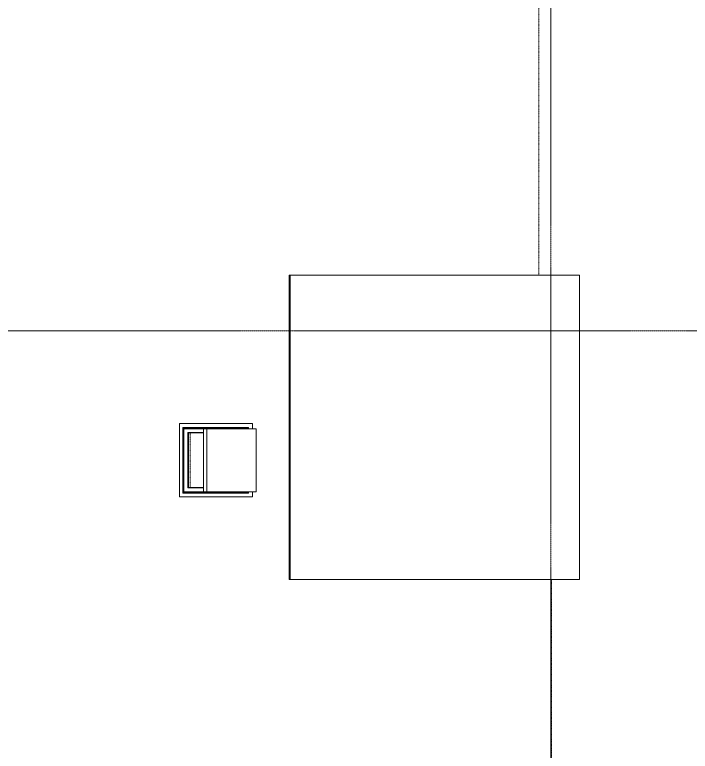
# Model space of a CAD drawing. Header units: inches. Extents: x -4218 to -1830, y 9757 to 12359.
# Drawn here: x -3715.7 to -3420.4, y 11351.4 to 11673.3 of the extents above; entities that cross this region are included whole.
import ezdxf

# ---------------------------------------------------------------- set-up
doc = ezdxf.new("R2010")
doc.units = ezdxf.units.IN
doc.header["$MEASUREMENT"] = 0
doc.linetypes.add('Dash 1_16_', pattern=[0.125, 0.0625, -0.0625])
doc.linetypes.add('Grid Line 1_2_', pattern=[0.875, 0.5, -0.125, 0.125, -0.125])
for name, color, linetype, lineweight in [('A-FLOR-4', 7, 'Dash 1_16_', 9), ('A-GENM', 5, 'Continuous', 9), ('A-ROOF-3', 7, 'Dash 1_16_', 9), ('A-ROOF-5', 132, 'Continuous', 9), ('S-FNDN-1', 32, 'Continuous', 9), ('S-GRID-1', 1, 'Grid Line 1_2_', 9)]:
    doc.layers.add(name, color=color, linetype=linetype, lineweight=lineweight)

# ---------------------------------------------------------------- blocks, each defined once
blk = doc.blocks.new('Hatch-Precision_Ladders-Roof_Hatch - 2_0_x2_0_-2210683-BACKGROUND - ROOF PLAN')
at = {"layer": 'A-GENM'}
for p, q in [((-3611.78, 11494.6), (-3643.77, 11494.6)), ((-3643.77, 11494.6), (-3643.77, 11462.6)), ((-3611.78, 11492.35), (-3611.78, 11494.6)), ((-3611.77, 11494.6), (-3611.78, 11494.6)), ((-3641.95, 11492.61), (-3642.28, 11492.95)), ((-3642.28, 11492.95), (-3642.28, 11464.24)), ((-3613.57, 11492.95), (-3642.28, 11492.95)), ((-3641.71, 11492.35), (-3641.97, 11492.61)), ((-3641.97, 11492.61), (-3641.97, 11464.58)), ((-3613.95, 11492.61), (-3641.97, 11492.61)), ((-3641.76, 11464.85), (-3641.76, 11492.35)), ((-3633.26, 11492.35), (-3641.76, 11492.35)), ((-3633.26, 11464.85), (-3633.26, 11492.35)), ((-3633.26, 11492.35), (-3631.71, 11492.35)), ((-3631.71, 11492.35), (-3631.71, 11464.85)), ((-3610.24, 11492.35), (-3631.71, 11492.35)), ((-3613.95, 11492.61), (-3614.22, 11492.35)), ((-3613.95, 11492.35), (-3613.95, 11492.61)), ((-3613.93, 11492.61), (-3613.95, 11492.61)), ((-3613.57, 11492.95), (-3613.93, 11492.61)), ((-3613.93, 11492.35), (-3613.93, 11492.61)), ((-3613.57, 11492.35), (-3613.57, 11492.95)), ((-3610.24, 11464.85), (-3610.24, 11492.35)), ((-3633.26, 11490.69), (-3640.11, 11490.69)), ((-3640.11, 11490.69), (-3640.11, 11466.5)), ((-3640.02, 11490.6), (-3640.02, 11466.6)), ((-3633.26, 11490.6), (-3640.02, 11490.6)), ((-3640.02, 11466.6), (-3640.02, 11490.6)), ((-3640.02, 11490.6), (-3633.26, 11490.6)), ((-3639.77, 11490.6), (-3639.77, 11466.6)), ((-3640.11, 11466.5), (-3633.26, 11466.5)), ((-3640.02, 11466.6), (-3633.26, 11466.6)), ((-3633.26, 11466.6), (-3640.02, 11466.6)), ((-3643.77, 11462.6), (-3611.78, 11462.6)), ((-3641.95, 11464.58), (-3642.28, 11464.24)), ((-3642.28, 11464.24), (-3613.57, 11464.24)), ((-3641.71, 11464.85), (-3641.97, 11464.58)), ((-3641.97, 11464.58), (-3613.95, 11464.58)), ((-3633.26, 11464.85), (-3641.76, 11464.85)), ((-3633.26, 11464.85), (-3631.71, 11464.85)), ((-3631.71, 11464.85), (-3610.24, 11464.85)), ((-3614.22, 11464.85), (-3613.95, 11464.58)), ((-3613.95, 11464.58), (-3613.95, 11464.85)), ((-3613.95, 11464.58), (-3613.93, 11464.58)), ((-3613.93, 11464.58), (-3613.93, 11464.85)), ((-3613.93, 11464.58), (-3613.57, 11464.24)), ((-3613.57, 11464.24), (-3613.57, 11464.85)), ((-3611.78, 11462.6), (-3611.78, 11464.85)), ((-3611.77, 11462.6), (-3611.78, 11462.6))]:
    blk.add_line(p, q, dxfattribs=at)

msp = doc.modelspace()

# ---------------------------------------------------------------- linework, layer by layer
at = {"layer": 'A-FLOR-4'}
for p, q in [((-3486.67, 11686.74), (-3486.67, 11559.49)), ((-3481.17, 11426.49), (-3481.17, 11027.44))]:
    msp.add_line(p, q, dxfattribs=at)
at = {"layer": 'A-ROOF-3'}
msp.add_line((-3639.04, 11490.6), (-3639.04, 11466.6), dxfattribs=at)
at = {"layer": 'A-ROOF-5'}
for p, q in [((-3468.82, 11559.49), (-3595.32, 11559.49)), ((-3595.32, 11559.49), (-3595.32, 11426.49)), ((-3468.82, 11426.49), (-3468.82, 11559.49)), ((-3595.32, 11426.49), (-3468.82, 11426.49))]:
    msp.add_line(p, q, dxfattribs=at)
at = {"layer": 'S-FNDN-1'}
for p, q in [((-3595.32, 11559.49), (-3595.82, 11559.49)), ((-3595.82, 11426.49), (-3595.82, 11559.49)), ((-3595.82, 11426.49), (-3595.32, 11426.49))]:
    msp.add_line(p, q, dxfattribs=at)
at = {"layer": 'S-GRID-1'}
for p, q in [((-3481.32, 9836.18), (-3481.32, 12310.35)), ((-1830.2, 11535.19), (-4168.71, 11535.19))]:
    msp.add_line(p, q, dxfattribs=at)

# ---------------------------------------------------------------- block references
at = {"layer": 'A-GENM'}
msp.add_blockref('Hatch-Precision_Ladders-Roof_Hatch - 2_0_x2_0_-2210683-BACKGROUND - ROOF PLAN', (0, 0), dxfattribs=at)

doc.saveas('drawing.dxf')
